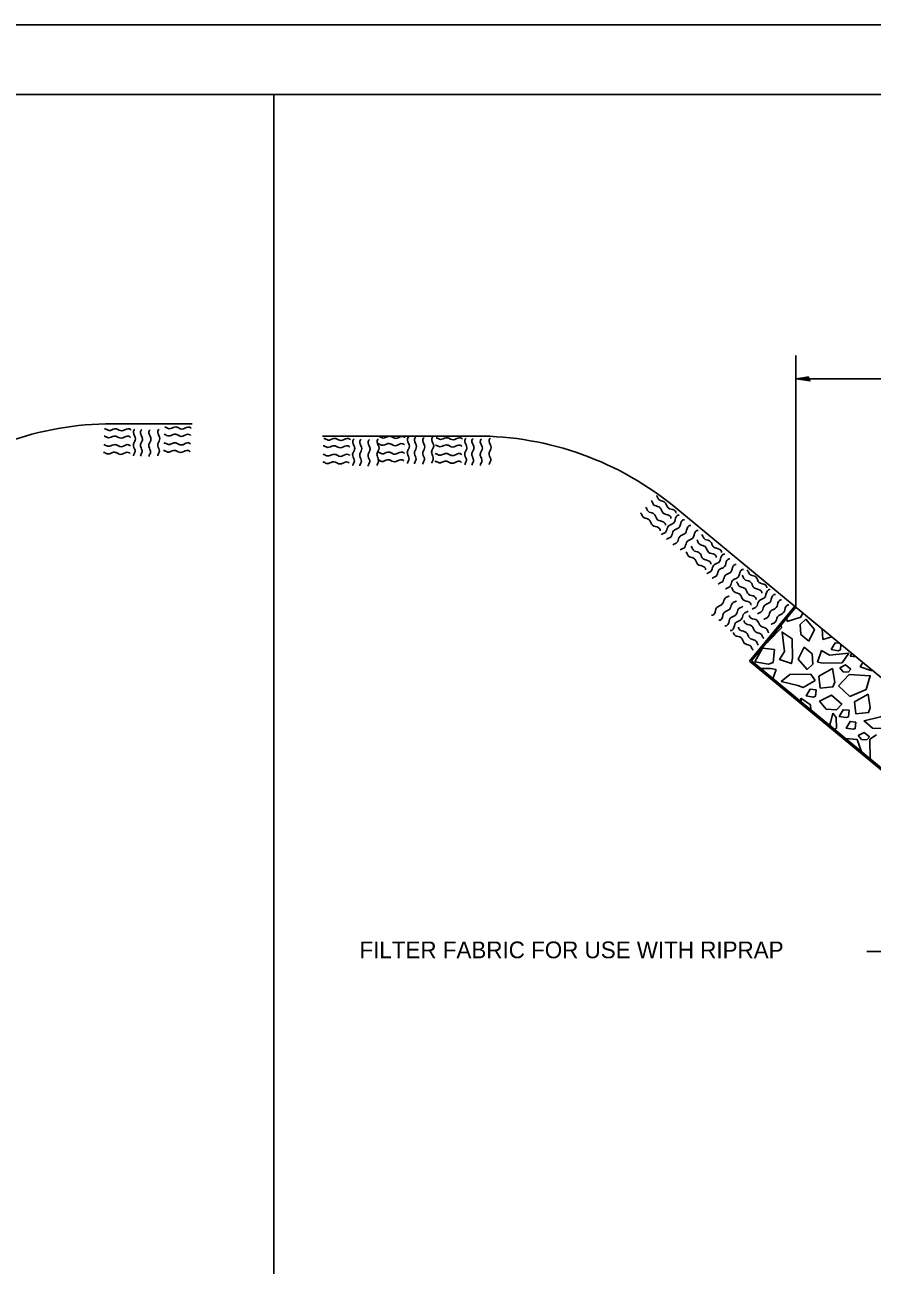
# Model space of a CAD drawing. Extents: x 56529 to 57277, y 42317 to 42806.
# Drawn here: x 56916.5 to 57038, y 42628.8 to 42806.4 of the extents above; entities that cross this region are included whole.
import ezdxf

# ---------------------------------------------------------------- set-up
doc = ezdxf.new("R2010")
doc.units = 0
for name, color, linetype in [('Design_PR_Roadway Notes', 7, 'Continuous'), ('Level 48', 7, 'Continuous'), ('Sheets_50 Reference Boundary', 7, 'Continuous'), ('Sheets_General Details', 7, 'Continuous'), ('Sheets_Printer Plotting Border', 7, 'Continuous'), ('Topo_Riprap', 7, 'Continuous')]:
    doc.layers.add(name, color=color, linetype=linetype)

msp = doc.modelspace()

# ---------------------------------------------------------------- linework, layer by layer
at = {"layer": 'Design_PR_Roadway Notes'}
for p, q in [((57027.09, 42759.077), (57027.09, 42723.022)), ((57027.09, 42755.753), (57186.385, 42755.753)), ((57037.226, 42673.687), (57043.309, 42673.687))]:
    msp.add_line(p, q, dxfattribs=at)
msp.add_lwpolyline([(57028.927, 42755.728), (57028.865, 42756), (57028.089, 42755.882), (57027.09, 42755.753), (57028.157, 42755.607), (57029.09, 42755.443), (57028.927, 42755.728), (57028.845, 42755.907), (57027.763, 42755.753), (57028.946, 42755.545), (57028.771, 42755.777), (57028.273, 42755.745), (57028.752, 42755.673)], dxfattribs=at)
at = {"layer": 'Level 48'}
msp.add_lwpolyline([(56597.224, 42806.443), (57277.224, 42806.443), (57277.224, 42366.443), (56597.224, 42366.443)], close=True, dxfattribs=at)
at = {"layer": 'Sheets_50 Reference Boundary'}
msp.add_lwpolyline([(56637.224, 42796.439), (57267.224, 42796.439), (57267.224, 42396.443), (56637.224, 42396.443)], close=True, dxfattribs=at)
at = {"layer": 'Sheets_General Details'}
for p, q in [((57277.224, 42806.443), (56597.224, 42806.443)), ((56952.224, 42396.443), (56952.224, 42796.443))]:
    msp.add_line(p, q, dxfattribs=at)
msp.add_lwpolyline([(56637.224, 42796.443), (57267.224, 42796.443), (57267.224, 42376.443), (56637.224, 42376.443)], close=True, dxfattribs=at)
at = {"layer": 'Sheets_Printer Plotting Border'}
msp.add_lwpolyline([(56597.224, 42366.443), (57277.224, 42366.443), (57277.224, 42806.443), (56597.224, 42806.443)], close=True, dxfattribs=at)
at = {"layer": 'Topo_Riprap'}
for p, q in [((56929.097, 42749.29), (56940.552, 42749.29)), ((56959.231, 42747.54), (56981.227, 42747.54)), ((57026.845, 42723.226), (57009.887, 42737.233)), ((57020.44, 42715.285), (57026.936, 42723.15)), ((57067.58, 42689.575), (57026.845, 42723.226)), ((57020.722, 42715.312), (57027.09, 42723.022)), ((57020.44, 42715.285), (57063.911, 42679.375)), ((57020.722, 42715.312), (57063.983, 42679.575))]:
    msp.add_line(p, q, dxfattribs=at)
for points in [[(57025.794, 42721.451), (57025.821, 42720.983)], [(57025.821, 42720.983), (57027.808, 42721.585)], [(57027.808, 42721.585), (57028.073, 42722.211)], [(57023.123, 42718.087), (57025.034, 42720.079)], [(57025.034, 42720.079), (57024.963, 42720.446)], [(57028.483, 42721.325), (57027.673, 42720.558)], [(57027.673, 42720.558), (57027.764, 42719.106)], [(57029.757, 42719.841), (57028.483, 42721.325)], [(57028.923, 42718.155), (57029.757, 42719.841)], [(57030.835, 42719.928), (57030.928, 42718.397)], [(57022.873, 42717.917), (57023.123, 42718.087)], [(57027.764, 42719.106), (57028.923, 42718.155)], [(57030.928, 42718.397), (57032.216, 42718.788)], [(57032.701, 42717.92), (57032.15, 42716.945)], [(57033.353, 42717.849), (57032.701, 42717.92)], [(57022.295, 42717.13), (57021.191, 42715.188)], [(57024.001, 42716.953), (57022.295, 42717.13)], [(57023.82, 42715.117), (57024.001, 42716.953)], [(57030.753, 42716.824), (57030.18, 42715.128)], [(57031.916, 42716.133), (57030.753, 42716.824)], [(57034.687, 42716.456), (57031.916, 42716.133)], [(57032.15, 42716.945), (57033.133, 42716.788)], [(57033.133, 42716.788), (57033.465, 42716.909)], [(57033.465, 42716.909), (57033.541, 42717.693)], [(57033.728, 42715.032), (57034.687, 42716.456)], [(57035.089, 42716.416), (57034.867, 42716.026)], [(57034.867, 42716.026), (57035.728, 42715.887)], [(57021.191, 42715.188), (57023.158, 42714.873)], [(57023.459, 42714.259), (57022.035, 42714.229)], [(57023.158, 42714.873), (57023.82, 42715.117)], [(57024.243, 42714.106), (57023.459, 42714.259)], [(57030.18, 42715.128), (57030.968, 42714.978)], [(57030.968, 42714.978), (57033.728, 42715.032)], [(57036.659, 42715.119), (57036.276, 42714.47)], [(57036.276, 42714.47), (57037.968, 42713.898)], [(57023.796, 42712.774), (57024.243, 42714.106)], [(57026.197, 42713.394), (57024.985, 42712.372)], [(57029.221, 42713.443), (57026.197, 42713.394)], [(57028.114, 42711.503), (57029.853, 42712.504)], [(57029.853, 42712.504), (57029.221, 42713.443)], [(57037.968, 42713.898), (57037.991, 42714.018)], [(57024.985, 42712.372), (57027.334, 42711.786)], [(57027.334, 42711.786), (57028.114, 42711.503)], [(57029.185, 42709.049), (57027.763, 42710.008)], [(57027.763, 42710.008), (57027.829, 42709.441)], [(57029.201, 42708.309), (57029.185, 42709.049)], [(57032.363, 42707.822), (57032.07, 42706.646)], [(57032.873, 42707.219), (57032.363, 42707.822)], [(57032.898, 42705.703), (57032.873, 42707.219)], [(57032.07, 42706.646), (57031.925, 42706.257)], [(57031.925, 42706.257), (57032.145, 42705.876)], [(57032.597, 42705.501), (57032.898, 42705.703)], [(57035.881, 42704.068), (57034.177, 42704.197)], [(57036.484, 42702.292), (57035.881, 42704.068)], [(57038.631, 42704.733), (57037.695, 42704.101)], [(57037.695, 42704.101), (57037.741, 42701.254)]]:
    msp.add_lwpolyline(points, dxfattribs=at)
for points in [[(57025.427, 42716.681), (57024.738, 42715.52), (57026.432, 42714.948), (57026.583, 42715.733), (57026.53, 42718.495), (57025.109, 42719.451)], [(57028.246, 42717.276), (57027.413, 42715.588), (57028.687, 42714.106), (57029.495, 42714.873), (57029.405, 42716.325)], [(57030.563, 42711.422), (57030.385, 42713.125), (57032.323, 42714.232), (57032.643, 42712.268), (57032.394, 42711.602)], [(57033.369, 42714.347), (57034.212, 42714.766), (57034.953, 42714.128), (57034.569, 42713.723), (57033.845, 42713.769)], [(57033.182, 42711.756), (57034.712, 42713.375), (57037.744, 42713.194), (57037.139, 42711.207), (57034.799, 42710.226)], [(57029.969, 42711.182), (57029.117, 42711.268), (57028.566, 42710.3), (57029.549, 42710.139), (57029.879, 42710.262)], [(57030.478, 42709.58), (57032.164, 42710.413), (57033.649, 42709.141), (57032.879, 42708.331), (57031.429, 42708.424)], [(57035.656, 42707.747), (57035.479, 42709.451), (57037.421, 42710.556), (57037.739, 42708.593), (57037.492, 42707.928)], [(57034.692, 42708.249), (57033.837, 42708.336), (57033.287, 42707.364), (57034.267, 42707.207), (57034.602, 42707.33)], [(57039.215, 42707.319), (57039.996, 42707.605), (57041.733, 42706.597), (57041.1, 42705.662), (57038.078, 42705.711), (57036.865, 42706.73)], [(57035.689, 42706.569), (57034.835, 42706.657), (57034.287, 42705.687), (57035.268, 42705.528), (57035.599, 42705.651)], [(57036.024, 42704.66), (57036.868, 42705.081), (57037.608, 42704.441), (57037.224, 42704.035), (57036.498, 42704.084)]]:
    msp.add_lwpolyline(points, close=True, dxfattribs=at)
for centre, start, end in [((56929.098, 42704.29), 90, 129.55977), ((56981.228, 42702.541), 50.44023, 90)]:
    msp.add_arc(centre, 45, start, end, dxfattribs=at)
for points in [[(56931.783, 42748.381), (56931.708, 42748.471), (56931.335, 42748.569), (56930.445, 42748.273), (56930.083, 42748.381), (56929.702, 42748.558), (56929.402, 42748.566), (56928.617, 42748.331), (56928.168, 42748.518), (56927.987, 42748.574)], [(56932.308, 42748.485), (56932.217, 42748.413), (56932.122, 42748.038), (56932.417, 42747.148), (56932.306, 42746.786), (56932.13, 42746.405), (56932.124, 42746.104), (56932.357, 42745.32), (56932.171, 42744.871), (56932.116, 42744.69)], [(56933.316, 42748.451), (56933.228, 42748.375), (56933.132, 42748), (56933.426, 42747.111), (56933.317, 42746.748), (56933.139, 42746.369), (56933.135, 42746.07), (56933.368, 42745.282), (56933.182, 42744.833), (56933.127, 42744.652)], [(56934.519, 42748.4), (56934.431, 42748.326), (56934.333, 42747.952), (56934.628, 42747.06), (56934.519, 42746.7), (56934.341, 42746.318), (56934.335, 42746.019), (56934.568, 42745.232), (56934.383, 42744.783), (56934.327, 42744.602)], [(56935.791, 42748.518), (56935.698, 42748.444), (56935.604, 42748.07), (56935.898, 42747.178), (56935.79, 42746.818), (56935.612, 42746.437), (56935.606, 42746.136), (56935.839, 42745.35), (56935.653, 42744.903), (56935.598, 42744.72)], [(56940.402, 42748.638), (56940.327, 42748.726), (56939.954, 42748.824), (56939.064, 42748.528), (56938.702, 42748.638), (56938.322, 42748.814), (56938.021, 42748.822), (56937.235, 42748.586), (56936.787, 42748.774), (56936.606, 42748.829)], [(56931.675, 42746.115), (56931.601, 42746.203), (56931.226, 42746.3), (56930.335, 42746.005), (56929.971, 42746.115), (56929.591, 42746.292), (56929.292, 42746.296), (56928.508, 42746.065), (56928.058, 42746.251), (56927.876, 42746.304)], [(56931.694, 42747.34), (56931.621, 42747.43), (56931.246, 42747.526), (56930.357, 42747.23), (56929.995, 42747.34), (56929.613, 42747.518), (56929.314, 42747.525), (56928.528, 42747.29), (56928.078, 42747.476), (56927.898, 42747.533)], [(56940.294, 42746.37), (56940.22, 42746.46), (56939.845, 42746.556), (56938.954, 42746.26), (56938.59, 42746.37), (56938.212, 42746.548), (56937.911, 42746.553), (56937.127, 42746.32), (56936.678, 42746.506), (56936.495, 42746.561)], [(56940.313, 42747.596), (56940.24, 42747.685), (56939.865, 42747.781), (56938.976, 42747.487), (56938.613, 42747.597), (56938.232, 42747.774), (56937.933, 42747.781), (56937.147, 42747.547), (56936.697, 42747.733), (56936.517, 42747.788)], [(56963.213, 42747), (56963.139, 42747.09), (56962.765, 42747.186), (56961.876, 42746.89), (56961.514, 42747), (56961.133, 42747.177), (56960.832, 42747.185), (56960.046, 42746.95), (56959.598, 42747.136), (56959.418, 42747.191)], [(56963.739, 42747.104), (56963.648, 42747.032), (56963.554, 42746.657), (56963.846, 42745.767), (56963.736, 42745.405), (56963.561, 42745.024), (56963.555, 42744.723), (56963.788, 42743.939), (56963.602, 42743.49), (56963.547, 42743.309)], [(56964.747, 42747.068), (56964.659, 42746.994), (56964.561, 42746.619), (56964.857, 42745.729), (56964.747, 42745.367), (56964.571, 42744.988), (56964.565, 42744.687), (56964.798, 42743.901), (56964.612, 42743.451), (56964.557, 42743.271)], [(56965.949, 42747.019), (56965.861, 42746.945), (56965.763, 42746.57), (56966.059, 42745.679), (56965.95, 42745.317), (56965.772, 42744.937), (56965.766, 42744.637), (56965.998, 42743.851), (56965.813, 42743.402), (56965.758, 42743.221)], [(56967.221, 42747.136), (56967.128, 42747.062), (56967.035, 42746.687), (56967.328, 42745.797), (56967.22, 42745.435), (56967.043, 42745.054), (56967.037, 42744.755), (56967.27, 42743.969), (56967.084, 42743.52), (56967.028, 42743.339)], [(56970.958, 42746.263), (56970.886, 42746.353), (56970.511, 42746.449), (56969.621, 42746.155), (56969.259, 42746.265), (56968.878, 42746.441), (56968.579, 42746.449), (56967.793, 42746.213), (56967.342, 42746.399), (56967.163, 42746.455)], [(56971.048, 42747.306), (56970.972, 42747.394), (56970.599, 42747.492), (56969.709, 42747.196), (56969.347, 42747.306), (56968.966, 42747.481), (56968.667, 42747.49), (56967.881, 42747.254), (56967.432, 42747.441), (56967.251, 42747.496)], [(56971.572, 42747.41), (56971.481, 42747.336), (56971.387, 42746.961), (56971.681, 42746.071), (56971.571, 42745.709), (56971.394, 42745.328), (56971.388, 42745.029), (56971.621, 42744.243), (56971.435, 42743.794), (56971.38, 42743.613)], [(56972.58, 42747.374), (56972.494, 42747.298), (56972.396, 42746.925), (56972.69, 42746.035), (56972.582, 42745.671), (56972.405, 42745.293), (56972.399, 42744.992), (56972.632, 42744.207), (56972.446, 42743.756), (56972.391, 42743.577)], [(56973.783, 42747.323), (56973.695, 42747.249), (56973.598, 42746.876), (56973.894, 42745.983), (56973.783, 42745.622), (56973.605, 42745.243), (56973.599, 42744.942), (56973.832, 42744.155), (56973.648, 42743.706), (56973.591, 42743.525)], [(56975.056, 42747.441), (56974.963, 42747.367), (56974.868, 42746.992), (56975.163, 42746.103), (56975.054, 42745.74), (56974.876, 42745.359), (56974.872, 42745.059), (56975.103, 42744.273), (56974.917, 42743.826), (56974.862, 42743.643)], [(56979.199, 42746.06), (56979.125, 42746.15), (56978.75, 42746.246), (56977.861, 42745.952), (56977.498, 42746.062), (56977.117, 42746.238), (56976.82, 42746.246), (56976.032, 42746.01), (56975.583, 42746.197), (56975.402, 42746.252)], [(56979.287, 42747.103), (56979.213, 42747.191), (56978.839, 42747.289), (56977.95, 42746.992), (56977.588, 42747.103), (56977.207, 42747.279), (56976.906, 42747.287), (56976.12, 42747.051), (56975.672, 42747.238), (56975.492, 42747.293)], [(56979.813, 42747.207), (56979.722, 42747.133), (56979.627, 42746.758), (56979.92, 42745.868), (56979.81, 42745.506), (56979.635, 42745.125), (56979.629, 42744.826), (56979.862, 42744.041), (56979.676, 42743.591), (56979.621, 42743.41)], [(56980.821, 42747.17), (56980.733, 42747.095), (56980.635, 42746.722), (56980.931, 42745.832), (56980.821, 42745.468), (56980.645, 42745.09), (56980.639, 42744.789), (56980.872, 42744.003), (56980.686, 42743.553), (56980.631, 42743.374)], [(56982.023, 42747.12), (56981.935, 42747.046), (56981.837, 42746.673), (56982.133, 42745.78), (56982.024, 42745.419), (56981.846, 42745.04), (56981.84, 42744.739), (56982.072, 42743.953), (56981.887, 42743.503), (56981.832, 42743.323)], [(56983.295, 42747.238), (56983.202, 42747.164), (56983.109, 42746.789), (56983.402, 42745.9), (56983.294, 42745.537), (56983.117, 42745.156), (56983.111, 42744.857), (56983.344, 42744.071), (56983.158, 42743.622), (56983.101, 42743.441)], [(56931.617, 42745.022), (56931.543, 42745.111), (56931.168, 42745.207), (56930.276, 42744.912), (56929.914, 42745.021), (56929.535, 42745.199), (56929.234, 42745.203), (56928.448, 42744.972), (56928.001, 42745.156), (56927.82, 42745.213)], [(56940.235, 42745.277), (56940.161, 42745.367), (56939.787, 42745.462), (56938.895, 42745.169), (56938.533, 42745.277), (56938.154, 42745.454), (56937.853, 42745.46), (56937.067, 42745.229), (56936.62, 42745.413), (56936.439, 42745.47)], [(56963.105, 42744.733), (56963.031, 42744.822), (56962.656, 42744.918), (56961.765, 42744.624), (56961.402, 42744.733), (56961.023, 42744.911), (56960.724, 42744.915), (56959.938, 42744.682), (56959.489, 42744.868), (56959.306, 42744.923)], [(56963.125, 42745.958), (56963.051, 42746.049), (56962.676, 42746.145), (56961.787, 42745.849), (56961.424, 42745.959), (56961.043, 42746.136), (56960.746, 42746.144), (56959.958, 42745.909), (56959.509, 42746.095), (56959.328, 42746.15)], [(56970.939, 42745.038), (56970.865, 42745.128), (56970.489, 42745.224), (56969.599, 42744.928), (56969.235, 42745.038), (56968.857, 42745.216), (56968.557, 42745.221), (56967.772, 42744.988), (56967.324, 42745.174), (56967.141, 42745.229)], [(56979.179, 42744.835), (56979.105, 42744.925), (56978.73, 42745.021), (56977.839, 42744.725), (56977.476, 42744.835), (56977.097, 42745.013), (56976.798, 42745.018), (56976.012, 42744.785), (56975.563, 42744.97), (56975.38, 42745.026)], [(56963.046, 42743.641), (56962.972, 42743.729), (56962.599, 42743.824), (56961.706, 42743.531), (56961.346, 42743.64), (56960.966, 42743.816), (56960.665, 42743.822), (56959.879, 42743.591), (56959.431, 42743.775), (56959.25, 42743.832)], [(56970.881, 42743.945), (56970.807, 42744.035), (56970.432, 42744.129), (56969.541, 42743.835), (56969.179, 42743.945), (56968.799, 42744.122), (56968.498, 42744.128), (56967.713, 42743.895), (56967.265, 42744.081), (56967.084, 42744.136)], [(56979.12, 42743.742), (56979.046, 42743.832), (56978.673, 42743.926), (56977.78, 42743.632), (56977.42, 42743.742), (56977.04, 42743.918), (56976.739, 42743.925), (56975.953, 42743.693), (56975.505, 42743.878), (56975.324, 42743.933)], [(57008.363, 42734.786), (57008.363, 42734.903), (57008.135, 42735.215), (57007.259, 42735.555), (57007.049, 42735.871), (57006.872, 42736.249), (57006.643, 42736.443), (57005.889, 42736.764), (57005.662, 42737.194), (57005.555, 42737.352)], [(57009.158, 42735.718), (57009.16, 42735.833), (57008.931, 42736.147), (57008.057, 42736.487), (57007.849, 42736.802), (57007.668, 42737.18), (57007.442, 42737.377), (57006.686, 42737.695), (57006.457, 42738.125), (57006.355, 42738.284)], [(57009.89, 42736.465), (57009.889, 42736.581), (57009.664, 42736.895), (57008.79, 42737.232), (57008.58, 42737.547), (57008.399, 42737.925), (57008.172, 42738.123), (57007.416, 42738.443), (57007.19, 42738.873), (57007.086, 42739.029)], [(57007.623, 42733.98), (57007.621, 42734.096), (57007.394, 42734.407), (57006.519, 42734.75), (57006.309, 42735.063), (57006.13, 42735.441), (57005.901, 42735.637), (57005.147, 42735.959), (57004.92, 42736.388), (57004.816, 42736.547)], [(57010.361, 42736.21), (57010.246, 42736.213), (57009.933, 42735.983), (57009.593, 42735.111), (57009.278, 42734.901), (57008.9, 42734.72), (57008.703, 42734.493), (57008.383, 42733.739), (57007.953, 42733.511), (57007.798, 42733.407)], [(57011.116, 42735.541), (57011.001, 42735.539), (57010.687, 42735.312), (57010.347, 42734.438), (57010.032, 42734.227), (57009.654, 42734.049), (57009.459, 42733.821), (57009.139, 42733.066), (57008.709, 42732.838), (57008.552, 42732.734)], [(57012.01, 42734.736), (57011.895, 42734.736), (57011.583, 42734.509), (57011.243, 42733.633), (57010.928, 42733.424), (57010.549, 42733.246), (57010.353, 42733.018), (57010.031, 42732.263), (57009.604, 42732.035), (57009.445, 42731.931)], [(57013.068, 42734.016), (57012.949, 42734.019), (57012.637, 42733.789), (57012.298, 42732.917), (57011.983, 42732.706), (57011.604, 42732.525), (57011.407, 42732.298), (57011.087, 42731.544), (57010.659, 42731.317), (57010.498, 42731.213)], [(57015.668, 42730.123), (57015.67, 42730.237), (57015.442, 42730.55), (57014.568, 42730.89), (57014.358, 42731.205), (57014.177, 42731.585), (57013.952, 42731.78), (57013.196, 42732.1), (57012.968, 42732.529), (57012.865, 42732.687)], [(57016.401, 42730.868), (57016.399, 42730.985), (57016.174, 42731.298), (57015.3, 42731.637), (57015.09, 42731.952), (57014.909, 42732.329), (57014.683, 42732.526), (57013.927, 42732.846), (57013.7, 42733.276), (57013.596, 42733.433)], [(57014.133, 42728.385), (57014.131, 42728.501), (57013.903, 42728.811), (57013.029, 42729.153), (57012.82, 42729.468), (57012.64, 42729.846), (57012.412, 42730.041), (57011.657, 42730.363), (57011.431, 42730.791), (57011.327, 42730.95)], [(57014.873, 42729.191), (57014.873, 42729.306), (57014.645, 42729.619), (57013.769, 42729.958), (57013.56, 42730.274), (57013.38, 42730.652), (57013.153, 42730.848), (57012.399, 42731.169), (57012.172, 42731.597), (57012.065, 42731.755)], [(57016.872, 42730.615), (57016.755, 42730.616), (57016.443, 42730.388), (57016.103, 42729.515), (57015.788, 42729.306), (57015.41, 42729.123), (57015.213, 42728.896), (57014.894, 42728.142), (57014.464, 42727.915), (57014.306, 42727.81)], [(57017.626, 42729.945), (57017.511, 42729.942), (57017.197, 42729.717), (57016.857, 42728.843), (57016.542, 42728.632), (57016.164, 42728.452), (57015.969, 42728.226), (57015.649, 42727.471), (57015.22, 42727.243), (57015.062, 42727.139)], [(57018.52, 42729.141), (57018.405, 42729.139), (57018.094, 42728.914), (57017.753, 42728.037), (57017.438, 42727.829), (57017.059, 42727.649), (57016.864, 42727.421), (57016.541, 42726.668), (57016.114, 42726.438), (57015.955, 42726.334)], [(57019.577, 42728.421), (57019.459, 42728.424), (57019.147, 42728.194), (57018.807, 42727.32), (57018.494, 42727.111), (57018.114, 42726.93), (57017.917, 42726.703), (57017.597, 42725.947), (57017.169, 42725.722), (57017.009, 42725.616)], [(57021.383, 42724.104), (57021.383, 42724.221), (57021.155, 42724.533), (57020.281, 42724.873), (57020.072, 42725.188), (57019.892, 42725.567), (57019.664, 42725.761), (57018.909, 42726.082), (57018.683, 42726.511), (57018.577, 42726.67)], [(57022.18, 42725.037), (57022.18, 42725.152), (57021.953, 42725.465), (57021.079, 42725.805), (57020.87, 42726.12), (57020.689, 42726.498), (57020.462, 42726.695), (57019.706, 42727.013), (57019.479, 42727.443), (57019.375, 42727.602)], [(57022.911, 42725.783), (57022.911, 42725.9), (57022.684, 42726.213), (57021.81, 42726.55), (57021.602, 42726.865), (57021.42, 42727.243), (57021.194, 42727.441), (57020.437, 42727.761), (57020.21, 42728.191), (57020.106, 42728.347)], [(57020.643, 42723.298), (57020.643, 42723.415), (57020.415, 42723.725), (57019.539, 42724.068), (57019.331, 42724.381), (57019.15, 42724.759), (57018.923, 42724.955), (57018.169, 42725.278), (57017.941, 42725.706), (57017.837, 42725.865)], [(57023.383, 42725.528), (57023.267, 42725.531), (57022.955, 42725.301), (57022.613, 42724.429), (57022.298, 42724.219), (57021.92, 42724.037), (57021.725, 42723.81), (57021.405, 42723.057), (57020.975, 42722.829), (57020.818, 42722.725)], [(57014.96, 42721.859), (57015.079, 42721.857), (57015.39, 42722.087), (57015.73, 42722.959), (57016.045, 42723.169), (57016.424, 42723.35), (57016.62, 42723.577), (57016.941, 42724.333), (57017.369, 42724.558), (57017.528, 42724.663)], [(57016.016, 42721.139), (57016.131, 42721.141), (57016.445, 42721.367), (57016.785, 42722.243), (57017.098, 42722.451), (57017.479, 42722.63), (57017.673, 42722.859), (57017.997, 42723.613), (57018.424, 42723.841), (57018.583, 42723.945)], [(57016.911, 42720.336), (57017.027, 42720.337), (57017.339, 42720.563), (57017.679, 42721.437), (57017.994, 42721.649), (57018.372, 42721.827), (57018.568, 42722.054), (57018.889, 42722.81), (57019.319, 42723.037), (57019.476, 42723.142)], [(57024.136, 42724.859), (57024.021, 42724.857), (57023.709, 42724.63), (57023.369, 42723.756), (57023.054, 42723.545), (57022.676, 42723.367), (57022.481, 42723.139), (57022.16, 42722.385), (57021.73, 42722.156), (57021.572, 42722.052)], [(57025.032, 42724.054), (57024.917, 42724.054), (57024.604, 42723.827), (57024.264, 42722.952), (57023.95, 42722.742), (57023.569, 42722.563), (57023.375, 42722.336), (57023.051, 42721.581), (57022.624, 42721.353), (57022.465, 42721.249)], [(57026.089, 42723.334), (57025.969, 42723.337), (57025.659, 42723.107), (57025.319, 42722.235), (57025.004, 42722.024), (57024.624, 42721.843), (57024.429, 42721.616), (57024.108, 42720.862), (57023.679, 42720.635), (57023.52, 42720.531)], [(57017.665, 42719.665), (57017.782, 42719.663), (57018.094, 42719.893), (57018.435, 42720.766), (57018.75, 42720.975), (57019.128, 42721.156), (57019.323, 42721.383), (57019.643, 42722.137), (57020.073, 42722.366), (57020.231, 42722.47)], [(57020.405, 42721.895), (57020.405, 42721.78), (57020.634, 42721.468), (57021.509, 42721.126), (57021.717, 42720.813), (57021.898, 42720.435), (57022.125, 42720.238), (57022.879, 42719.917), (57023.106, 42719.489), (57023.21, 42719.33)], [(57018.868, 42720.158), (57018.868, 42720.043), (57019.095, 42719.73), (57019.969, 42719.389), (57020.179, 42719.074), (57020.36, 42718.695), (57020.585, 42718.5), (57021.341, 42718.18), (57021.569, 42717.75), (57021.673, 42717.593)], [(57019.665, 42721.09), (57019.665, 42720.974), (57019.894, 42720.662), (57020.768, 42720.322), (57020.977, 42720.005), (57021.157, 42719.627), (57021.385, 42719.432), (57022.139, 42719.111), (57022.366, 42718.682), (57022.471, 42718.525)], [(57018.136, 42719.411), (57018.138, 42719.295), (57018.363, 42718.981), (57019.237, 42718.643), (57019.446, 42718.328), (57019.629, 42717.95), (57019.854, 42717.753), (57020.61, 42717.433), (57020.837, 42717.004), (57020.941, 42716.846)]]:
    msp.add_spline(points, degree=3, dxfattribs=at)

# ---------------------------------------------------------------- texts
at = {"layer": 'Design_PR_Roadway Notes'}
msp.add_text('FILTER FABRIC FOR USE WITH RIPRAP', height=2.39999, dxfattribs=at).set_placement((56964.512, 42672.729))

doc.saveas('drawing.dxf')
